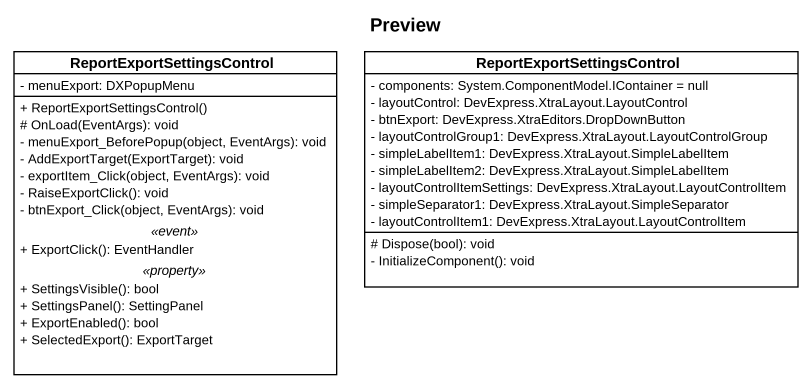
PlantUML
@startuml
title Preview
hide circle
hide empty members
skinparam classAttributeIconSize 0
class ReportExportSettingsControl {
  - menuExport: DXPopupMenu
  --
  + ReportExportSettingsControl()
  # OnLoad(EventArgs): void
  - menuExport_BeforePopup(object, EventArgs): void
  - AddExportTarget(ExportTarget): void
  - exportItem_Click(object, EventArgs): void
  - RaiseExportClick(): void
  - btnExport_Click(object, EventArgs): void
  .. <<event>> ..
  + ExportClick(): EventHandler
  .. <<property>> ..
  + SettingsVisible(): bool
  + SettingsPanel(): SettingPanel
  + ExportEnabled(): bool
  + SelectedExport(): ExportTarget
}
class "ReportExportSettingsControl" as ReportExportSettingsControl_2 {
  - components: System.ComponentModel.IContainer = null
  - layoutControl: DevExpress.XtraLayout.LayoutControl
  - btnExport: DevExpress.XtraEditors.DropDownButton
  - layoutControlGroup1: DevExpress.XtraLayout.LayoutControlGroup
  - simpleLabelItem1: DevExpress.XtraLayout.SimpleLabelItem
  - simpleLabelItem2: DevExpress.XtraLayout.SimpleLabelItem
  - layoutControlItemSettings: DevExpress.XtraLayout.LayoutControlItem
  - simpleSeparator1: DevExpress.XtraLayout.SimpleSeparator
  - layoutControlItem1: DevExpress.XtraLayout.LayoutControlItem
  # Dispose(bool): void
  - InitializeComponent(): void
}
@enduml
